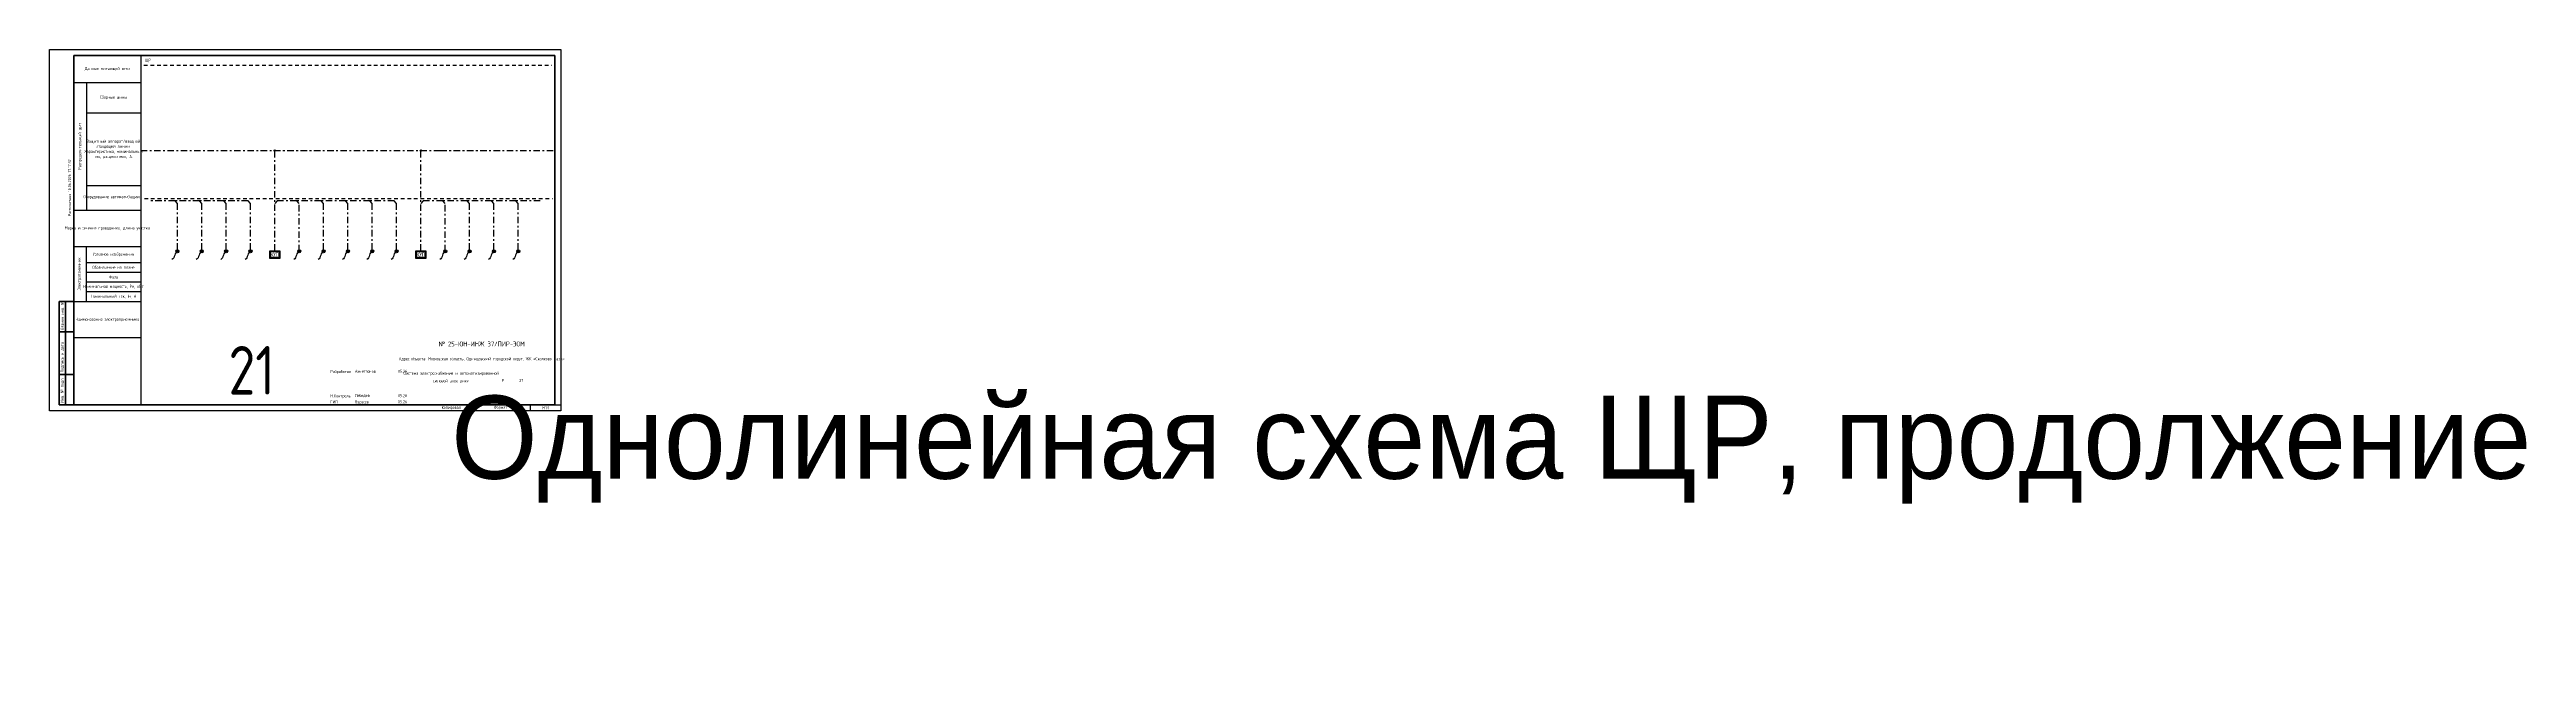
# Paper-space layout 'ЩР-1 (21)' of a CAD drawing. Header units: millimetres. Extents: x 0 to 2035, y -218 to 297.
# The model-space entities are those that its viewports show. They can reach past a viewport. Long polylines and large blocks are cut down to what shows.
import ezdxf
from ezdxf.enums import TextEntityAlignment as Align

# ---------------------------------------------------------------- set-up
doc = ezdxf.new("R2018")
doc.units = ezdxf.units.MM
doc.linetypes.add('JIS_02_0.7', pattern=[1.35, 0.75, -0.6])
doc.linetypes.add('Штрихштриховая', pattern=[10.936111, 5.291667, -2.116667, 1.411111, -2.116667])
doc.layers.add('0_UNC Defpoints ЭОМ', color=6, linetype='Continuous', plot=False)
for name, color, linetype in [('0_UNC_12 ДСУП. Оборудование', 104, 'Continuous'), ('0_Рамка', 7, 'Continuous'), ('Нумерация QF', 7, 'Continuous')]:
    doc.layers.add(name, color=color, linetype=linetype)
doc.styles.get("Standard").update_dxf_attribs({"font": 'arial.ttf'})
doc.styles.add('Unecom', font='GOST2304A.ttf', dxfattribs={"height": 2.5})
doc.styles.add('СПДС', font='isocpeur.ttf', dxfattribs={"width": 0.8, "height": 2.5})
doc.styles.add('СПДС1.8', font='isocpeur.ttf', dxfattribs={"width": 0.8, "height": 1.8})

# ---------------------------------------------------------------- blocks, each defined once
blk = doc.blocks.new('*U51')
at = {"lineweight": 60, "ltscale": 10}
for p, q in [((20, 292), (415, 292)), ((20, 5), (20, 292)), ((415, 292), (415, 5)), ((8, 90), (20, 90)), ((8, 5), (8, 90)), ((13, 90), (13, 5)), ((20, 90), (20, 5)), ((20, 90), (20, 5)), ((8, 65), (20, 65)), ((8, 30), (20, 30)), ((20, 5), (8, 5)), ((415, 5), (20, 5))]:
    blk.add_line(p, q, dxfattribs=at)
at = {"layer": '0_UNC Defpoints ЭОМ', "ltscale": 10}
blk.add_lwpolyline([(420, 0), (0, 0), (0, 297), (420, 297)], close=True, dxfattribs=at)
at = {"layer": '0_UNC Defpoints ЭОМ', "lineweight": 30}
blk.add_lwpolyline([(395, 5), (420, 5), (420, 0), (395, 0)], close=True, dxfattribs=at)
at = {"char_height": 2.5, "attachment_point": 4, "rotation": 90, "style": 'Unecom'}
for s, insert, width in [('{\\fGOST type A|b0|i1|c204|p34; }Взамен инв. №', (10.5, 65), 25), (' Подпись и дата', (10.5, 30), 35), (' Инв. № подл.', (10.5, 5), 24.419)]:
    blk.add_mtext(s, dxfattribs=dict(at, insert=insert, width=width))
at = {"style": 'Unecom'}
for s, insert, char_height, width, attachment_point, line_spacing_factor in [('Адрес объекта: Московская область, Одинцовский городской округ, ЖК «Сколково Парк»', (355, 42.5), 2.5, 115, 5, 1.5), ('№ 25-ЮН-ИНЖ 37/ПИР-ЭОМ', (355, 55), 4, 120, 5, 2), ('Разработал', (230.7, 32), 2.5, 20, 4, 2), ('Ахметзянов', (250.8, 32.5), 2.5, 19.921, 4, 2), ('05.26', (290, 32.5), 2.5, 10, 5, 2), ('Система электроснабжения и автоматизированной силовой электрики', (330, 27.5), 2.5, 70, 5, 1.5), ('Р', (372.5, 25), 2.5, 15, 5, 2), ('Н.Контроль', (230.7, 12), 2.5, 20, 4, 2), ('ГИП', (230.7, 7.3), 2.5, 20, 4, 2), ('Лебедев', (250.8, 12.5), 2.5, 19.921, 4, 2), ('Вересов', (250.8, 7), 2.5, 19.921, 4, 2), ('05.26', (290, 12.5), 2.5, 10, 5, 2), ('05.26', (290, 7.5), 2.5, 10, 5, 2)]:
    blk.add_mtext(s, dxfattribs=dict(at, insert=insert, char_height=char_height, width=width, attachment_point=attachment_point, line_spacing_factor=line_spacing_factor))
at = {"char_height": 2.5, "attachment_point": 4, "style": 'Unecom'}
for s, insert, width in [('Формат  ', (364.9, 2.6), 50), ('\\pi1; ', (250, -133.2), 20), ('\\pi1; ', (250, -133.2), 20), ('\\pxi0.4; ', (250, -133.2), 20), ('\\pi1; ', (512.5, -218.3), 20), ('\\pi1; ', (512.5, -218.3), 20), ('\\pxi0.4; ', (512.5, -218.3), 20)]:
    blk.add_mtext(s, dxfattribs=dict(at, insert=insert, width=width))
at = {"style": 'Unecom'}
blk.add_attdef('ЛИСТ_№', text='', height=2.5, dxfattribs=at).set_placement((387.5, 25), align=Align.MIDDLE_CENTER)
blk.add_attdef('КОЛ-ВО_ЛИСТОВ', text='', height=2.5, dxfattribs=at).set_placement((404.7, 23.7), align=Align.CENTER)
at = {"lineweight": 30, "flags": 104}
blk.add_attdef('ОПИСАНИЕ_ЛИСТА', text='', height=2.5, dxfattribs=at).set_placement((329.9, 12.5), align=Align.MIDDLE_CENTER)
at = {"style": 'Unecom', "flags": 8}
blk.add_attdef('ФОРМАТ_БУМАГИ', (379.4, 1.3), '', height=2.5, dxfattribs=at)
at = {"layer": '0_Рамка', "style": 'СПДС', "width": 0.8}
blk.add_text('Распечатано 18.06.2026 17:17:32', height=2.5, rotation=90, dxfattribs=at).set_placement((16.5, 160), align=Align.MIDDLE_LEFT)
at = {"layer": 'Defpoints', "insert": (330, 2.5), "char_height": 2.5, "width": 70, "attachment_point": 5, "style": 'Unecom'}
blk.add_mtext('Копировал', dxfattribs=at)
blk = doc.blocks.new('_Боковик_схема Юником')
at = {"color": 0, "lineweight": -2, "ltscale": 3}
blk.add_lwpolyline([(0, 232), (55, 232), (55, 0), (0, 0)], close=True, dxfattribs=at)
for points in [[(0, 210), (55, 210), (55, 125), (10.3, 125)], [(10.3, 210), (10.3, 105)], [(10.3, 185), (55, 185)], [(0, 105), (55, 105)], [(0, 75), (55, 75)], [(10, 75), (10, 30)], [(10, 62), (51.8, 62)], [(10, 62), (55, 62)], [(10, 54), (55, 54)], [(10, 46), (55, 46)], [(0, 30), (55, 30)], [(10, 38), (55, 38)]]:
    blk.add_lwpolyline(points, dxfattribs=at)
at = {"color": 0, "lineweight": -2, "char_height": 2.5, "attachment_point": 5, "style": 'Unecom'}
for s, insert, width in [('Данные питающей сети', (27.5, 221), 55), ('Сборные шины', (32.6, 197.5), 44.736), ('Защитный аппарат/вводной отходящей линии.\\PХарактеристика, номинальный ток, расцепитель, А.', (32.6, 155), 44.736), ('Оборудование автоматизации', (31, 115.7), 37.884), ('Марка и сечение проводника, длина участка', (27.5, 90), 55), ('Условное изображение', (32.5, 68.5), 45), ('Номинальная мощность, Рн, кВт', (32.5, 42), 45), ('Обозначение на плане', (32.5, 58), 45), ('Фаза', (32.5, 50), 45), ('Номинальный ток, Iн, А', (32.5, 34), 45), ('Наименование электроприемника', (27.5, 15), 55)]:
    blk.add_mtext(s, dxfattribs=dict(at, insert=insert, width=width))
at = {"color": 0, "lineweight": -2, "char_height": 2.5, "attachment_point": 5, "rotation": 90, "style": 'Unecom'}
for s, insert, width in [('Распределительный щит', (5.1, 157.5), 105), ('Электроприемник', (4.6, 52.5), 45)]:
    blk.add_mtext(s, dxfattribs=dict(at, insert=insert, width=width))
blk = doc.blocks.new('*U78')
h = blk.add_hatch()
h.set_pattern_fill('ANGLE', color=0)
h.set_pattern_definition([(0, (-2.5674, 3.856), (0, 6.985), [5.08, -1.905]), (90, (-2.5674, 3.856), (-6.985, 4e-16), [5.08, -1.905])])
h.paths.add_polyline_path([(1.2, -1.3, 1), (-1.3, -1.3, 1)])
at = {"linetype": 'ByBlock'}
h = blk.add_hatch(color=0, dxfattribs=at)
h.dxf.hatch_style = 1
h.paths.add_polyline_path([(1.2, -1.3, 1), (-1.3, -1.3, 1)])
at = {"color": 0, "linetype": 'ByBlock'}
blk.add_circle((0, -1.3), 1.25, dxfattribs=at)
at = {"color": 0, "linetype": 'ByBlock', "start_tangent": (-9.510702, -2.8276), "end_tangent": (-11.984182, -3.983771)}
blk.add_spline([(0, -1.3), (-4.5, -7.9)], degree=3, dxfattribs=at)
blk = doc.blocks.new('*U115')
at = {"color": 0, "linetype": 'ByBlock'}
blk.add_wipeout([(1.9, 2.5), (1.9, -2.5), (-1.9, -2.5), (-1.9, 2.5)], dxfattribs=at)
at = {"color": 0, "linetype": 'ByBlock', "lineweight": -2}
for points in [[(1.9, 2.5), (1.9, -2.5), (-1.9, -2.5), (-1.9, 2.5)], [(1.5, 2.2), (1.5, -2.1), (-1.5, -2.1), (-1.5, 2.2)]]:
    blk.add_lwpolyline(points, close=True, dxfattribs=at)
at = {"color": 0, "linetype": 'ByBlock', "lineweight": -2, "style": 'СПДС1.8', "width": 0.8}
blk.add_text('КУП', height=1.8, rotation=270, dxfattribs=at).set_placement((0, 0), align=Align.MIDDLE_CENTER)

msp = doc.modelspace()

# ---------------------------------------------------------------- linework, layer by layer
at = {"color": 6}
for points in [[(6855, 1577.99), (6515, 1577.99), (6515, 1290.99), (6855, 1290.99), (6855, 1577.99)], [(7195, 1577.99), (6855, 1577.99), (6855, 1290.99), (7195, 1290.99), (7195, 1577.99)], [(7535, 1577.99), (7195, 1577.99), (7195, 1290.99), (7535, 1290.99), (7535, 1577.99)]]:
    msp.add_lwpolyline(points, dxfattribs=at)
at = {"linetype": 'JIS_02_0.7', "ltscale": 4}
for points in [[(6857.499, 1570.16), (7192.679, 1570.16)], [(6857.939, 1460.471), (7193.119, 1460.471)], [(6857.939, 1460.471), (7193.119, 1460.471)]]:
    msp.add_lwpolyline(points, dxfattribs=at)
at = {"color": 3, "linetype": 'Штрихштриховая'}
for points in [[(6760.993, 1499.942), (7100.993, 1499.942)], [(7100.993, 1499.942), (7265, 1499.942)], [(6885.071, 1418.422), (6885.071, 1456.49), (6883.071, 1458.49), (6863.071, 1458.49)], [(6905.071, 1418.422), (6905.071, 1456.49), (6903.071, 1458.49), (6883.071, 1458.49)], [(6925.071, 1418.422), (6925.071, 1456.49), (6923.071, 1458.49), (6903.071, 1458.49)], [(6945.071, 1418.422), (6945.071, 1456.49), (6943.071, 1458.49), (6923.071, 1458.49)], [(7005.071, 1418.422), (7005.071, 1456.49), (7003.071, 1458.49), (6983.071, 1458.49)], [(7025.071, 1418.422), (7025.071, 1456.49), (7023.071, 1458.49), (7003.071, 1458.49)], [(7045.071, 1418.422), (7045.071, 1456.49), (7043.071, 1458.49), (7023.071, 1458.49)], [(7065.071, 1418.422), (7065.071, 1456.49), (7063.071, 1458.49), (7043.071, 1458.49)], [(7125.071, 1418.422), (7125.071, 1456.49), (7123.071, 1458.49), (7102.646, 1458.49)], [(7145.071, 1418.422), (7145.071, 1456.49), (7143.071, 1458.49), (7123.071, 1458.49)], [(7165.071, 1418.422), (7165.071, 1456.49), (7163.071, 1458.49), (7143.071, 1458.49)], [(7183.071, 1458.49), (7163.071, 1458.49)]]:
    msp.add_lwpolyline(points, dxfattribs=at)
at = {"color": 0, "linetype": 'ByBlock', "lineweight": -3}
for centre in [(6965, 1499.942), (7085, 1499.942)]:
    msp.add_circle(centre, 0.575, dxfattribs=at)

# ---------------------------------------------------------------- block references
at = {"color": 3, "linetype": 'ByBlock'}
for p in [(6885.071, 1418.422), (6905.071, 1418.422), (6925.071, 1418.422), (6945.071, 1418.422), (6985.071, 1418.422), (7005.071, 1418.422), (7025.071, 1418.422), (7045.071, 1418.422), (7045.071, 1418.422), (7065.071, 1418.422), (7065.071, 1418.422), (7105.071, 1418.422), (7125.071, 1418.422), (7125.071, 1418.422), (7145.071, 1418.422), (7145.071, 1418.422), (7165.071, 1418.422), (7165.071, 1418.422)]:
    msp.add_blockref('*U78', p, dxfattribs=at)

# ---------------------------------------------------------------- texts
at = {"layer": 'Defpoints', "color": 6, "insert": (6927.024, 1339.307), "char_height": 40, "attachment_point": 1, "style": 'Unecom'}
msp.add_mtext_dynamic_manual_height_columns('21', width=99.92054, gutter_width=12.5, heights=[0], dxfattribs=at)
at = {"layer": 'Нумерация QF', "insert": (6858.367, 1575.564), "char_height": 2.5, "attachment_point": 1, "style": 'Unecom'}
msp.add_mtext_dynamic_manual_height_columns('ЩР', width=13.62236, gutter_width=12.5, heights=[0], dxfattribs=at)

# ---------------------------------------------------------------- next in the draw order: block references
at = {"layer": '0_UNC_12 ДСУП. Оборудование', "color": 3, "lineweight": -3, "xscale": 1.659939670992137, "yscale": 1.659939670992137, "zscale": 1.659939670992137, "rotation": 90}
for p in [(6965.026, 1414.487), (7085.026, 1414.487)]:
    msp.add_blockref('*U115', p, dxfattribs=at)

# ---------------------------------------------------------------- next in the draw order: linework, layer by layer
at = {"color": 3, "linetype": 'Штрихштриховая'}
for points in [[(6965, 1417.609), (6965, 1499.942)], [(7085, 1417.609), (7085, 1499.942)], [(6985.071, 1417.172), (6985.071, 1456.49), (6983.071, 1458.49), (6967, 1458.49), (6965, 1456.49), (6965, 1456.49)], [(7105.071, 1417.172), (7105.071, 1456.49), (7103.071, 1458.49), (7087, 1458.49), (7085, 1456.49), (7085, 1456.49)]]:
    msp.add_lwpolyline(points, dxfattribs=at)

psp = doc.layouts.new('ЩР-1 (21)')

# ---------------------------------------------------------------- block references
at = {"ltscale": 100}
ref = psp.add_blockref('*U51', (0, 0), dxfattribs=at)
ref.add_attrib('ФОРМАТ_БУМАГИ', 'А3', (379.4, 1.3), dxfattribs={"height": 2.5, "style": 'Unecom'})
ref.add_attrib('ЛИСТ_№', '27', dxfattribs={"height": 2.5, "style": 'Unecom'}).set_placement((387.5, 25), align=Align.MIDDLE_CENTER)
lines = psp.add_mtext('Однолинейная схема ЩР, продолжение', dxfattribs={"insert": (329.9, 12.5), "char_height": 68.284, "attachment_point": 1})
ref.add_attrib('ОПИСАНИЕ_ЛИСТА', '', (329.9, 12.5), dxfattribs={"flags": 104}).embed_mtext(lines)
at = {"lineweight": -3}
psp.add_blockref('_Боковик_схема Юником', (20, 60), dxfattribs=at)

# ---------------------------------------------------------------- texts
at = {"insert": (407.5, 2.5), "char_height": 2.5, "width": 25, "attachment_point": 5, "line_spacing_factor": 2, "style": 'Unecom'}
psp.add_mtext('М1:1', dxfattribs=at)

# ---------------------------------------------------------------- viewports
at = {"layer": 'Defpoints', "color": 6, "view_target_point": (7175.549, 1538.04)}
psp.add_viewport(center=(245, 148.5), size=(340, 287), view_center_point=(-150.549, -103.549), view_height=287, dxfattribs=at)

doc.saveas('drawing.dxf')
